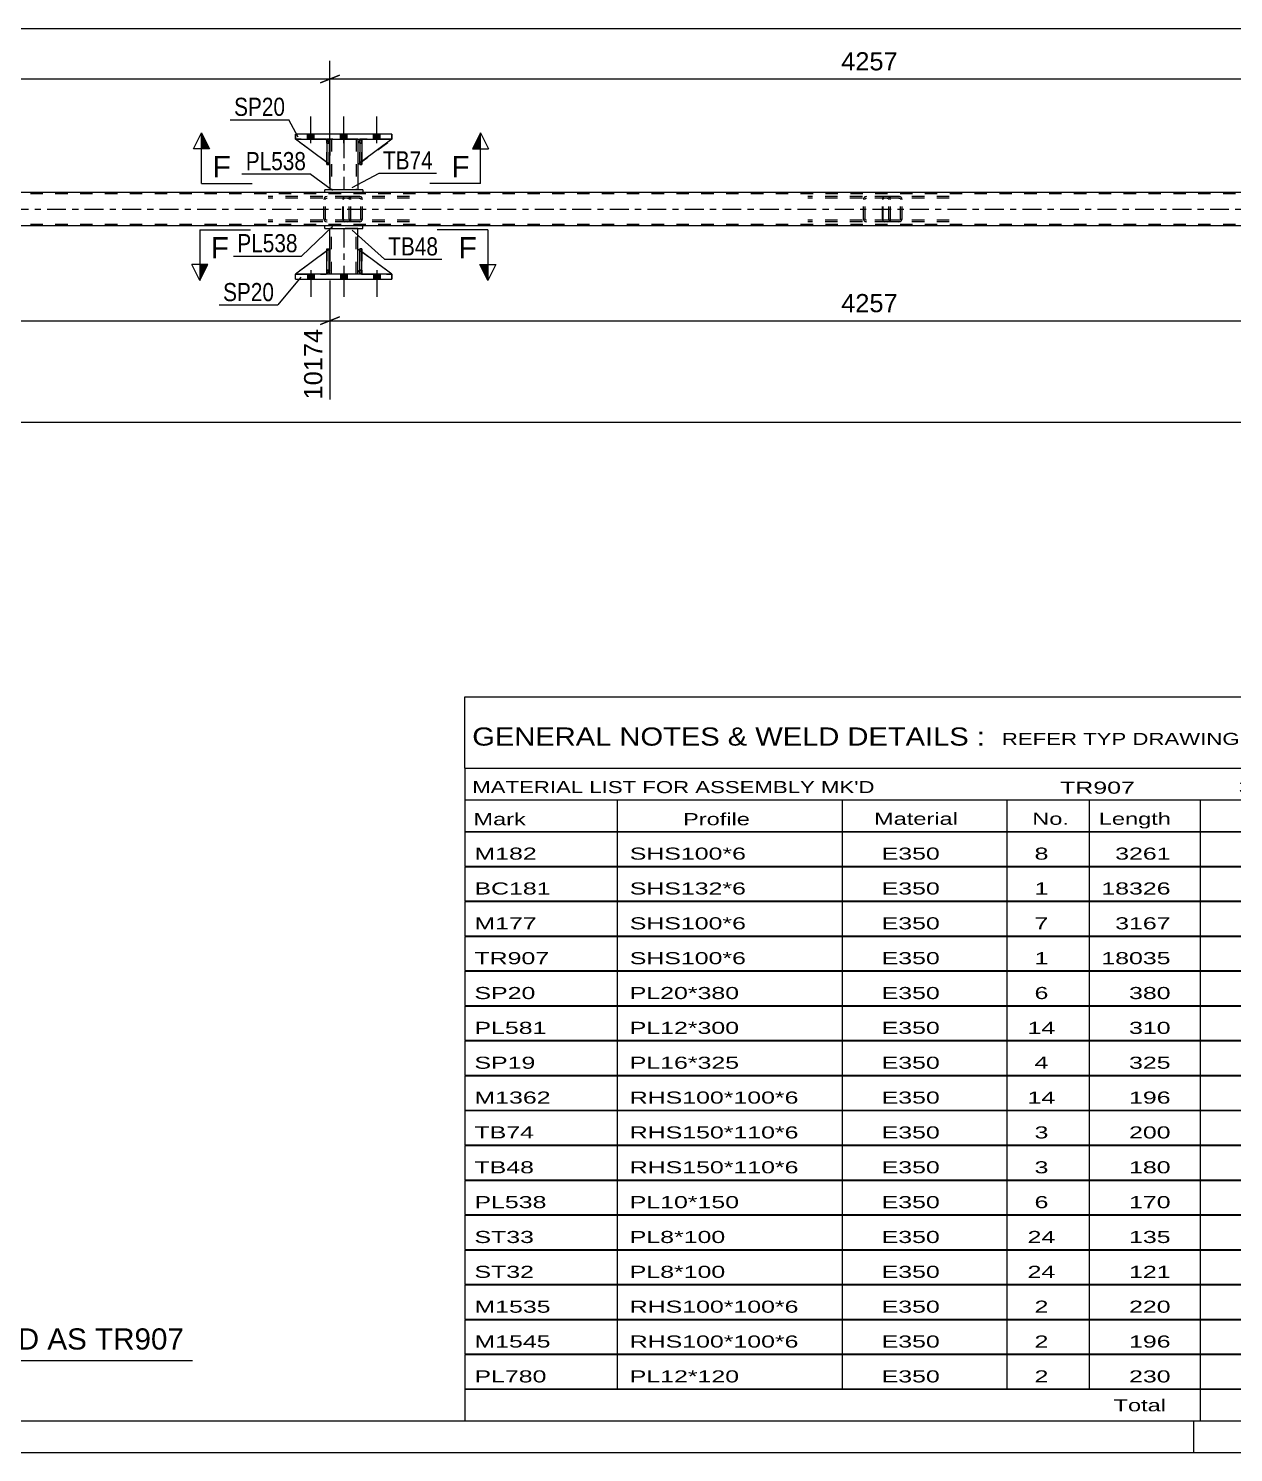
# Model space of a CAD drawing. Header units: millimetres. Extents: x 0 to 3371, y 0 to 1899.
# Drawn here: x 447.1 to 637.3, y 0 to 224.7 of the extents above; entities that cross this region are included whole.
import ezdxf

# ---------------------------------------------------------------- set-up
doc = ezdxf.new("R2010")
doc.units = ezdxf.units.MM
doc.linetypes.add('DXK_LINE_DOT2', pattern=[3.9198, 1.9599, -1.9599])
doc.linetypes.add('DXK_LINE_DOT3', pattern=[5.9187, 2.979, -0.9799, 0.9799, -0.9799])
doc.styles.add('Arial', font='ARIAL.TTF', dxfattribs={"height": 0.2})
doc.styles.add('Arial Narrow', font='ARIALN.TTF', dxfattribs={"height": 0.2})

# ---------------------------------------------------------------- blocks, each defined once
blk = doc.blocks.new('Unknown-203723636-1133')
at = {"color": 5, "linetype": 'Continuous'}
for p, q in [((5, 5), (836, 5)), ((631, 0), (631, 5)), ((0, 0), (841, 0))]:
    blk.add_line(p, q, dxfattribs=at)
blk = doc.blocks.new('Part-203723636-7064 - 6934')
at = {"color": 2, "linetype": 'Continuous'}
for p, q in [((499.88, 193.57), (493.88, 193.57)), ((493.88, 193.17), (493.88, 193.57)), ((499.88, 193.17), (499.88, 193.57)), ((493.88, 193.17), (499.88, 193.17))]:
    blk.add_line(p, q, dxfattribs=at)
blk = doc.blocks.new('Part-203723636-7017 - 6934')
at = {"color": 7, "linetype": 'DXK_LINE_DOT2'}
for p, q in [((494.23, 206.66), (494.23, 207.26)), ((494.23, 207.26), (494.23, 207.26)), ((494.23, 207.26), (494.23, 203.26)), ((494.23, 207.26), (494.55, 207.26)), ((494.55, 207.26), (494.55, 206.66)), ((494.55, 203.26), (494.55, 207.26)), ((494.23, 203.26), (494.23, 206.66)), ((494.23, 206.66), (494.55, 206.66)), ((494.55, 206.66), (494.55, 203.26)), ((494.23, 203.26), (494.55, 203.26))]:
    blk.add_line(p, q, dxfattribs=at)
blk = doc.blocks.new('Part-203723636-6957 - 6934')
at = {"color": 2, "linetype": 'Continuous'}
for p, q in [((494.68, 189.97), (494.68, 193.17)), ((499.08, 189.97), (499.08, 193.17)), ((494.68, 185.97), (494.68, 186.57)), ((499.08, 185.97), (499.08, 186.57))]:
    blk.add_line(p, q, dxfattribs=at)
at = {"color": 7, "linetype": 'DXK_LINE_DOT2'}
for p, q in [((499.08, 193.17), (494.68, 193.17)), ((494.92, 185.97), (494.92, 193.17)), ((498.84, 185.97), (498.84, 193.17)), ((494.68, 186.57), (494.68, 189.97)), ((499.08, 186.57), (499.08, 189.97)), ((499.08, 185.97), (494.68, 185.97))]:
    blk.add_line(p, q, dxfattribs=at)
at = {"color": 7, "linetype": 'DXK_LINE_DOT3'}
blk.add_line((496.88, 193.17), (496.88, 185.97), dxfattribs=at)
blk = doc.blocks.new('Part-203723636-6958 - 6934')
at = {"color": 2, "linetype": 'Continuous'}
for p, q in [((499.43, 185.97), (499.43, 189.97)), ((499.43, 189.97), (499.75, 189.97)), ((499.75, 185.97), (499.75, 189.97)), ((499.43, 185.97), (499.43, 185.97)), ((499.75, 185.97), (499.43, 185.97))]:
    blk.add_line(p, q, dxfattribs=at)
at = {"color": 7, "linetype": 'DXK_LINE_DOT2'}
for p, q in [((499.43, 189.97), (499.43, 186.57)), ((499.75, 186.57), (499.75, 189.97)), ((499.43, 186.57), (499.43, 185.97)), ((499.43, 186.57), (499.75, 186.57)), ((499.75, 185.97), (499.75, 186.57)), ((499.43, 185.97), (499.43, 185.97)), ((499.43, 185.97), (499.43, 185.97)), ((499.75, 185.97), (499.75, 185.97))]:
    blk.add_line(p, q, dxfattribs=at)
blk = doc.blocks.new('Part-203723636-6959 - 6934')
at = {"color": 2, "linetype": 'Continuous'}
for p, q in [((494.23, 185.97), (494.23, 189.97)), ((494.23, 189.97), (494.55, 189.97)), ((494.55, 185.97), (494.55, 189.97)), ((494.23, 185.97), (494.23, 185.97)), ((494.55, 185.97), (494.23, 185.97))]:
    blk.add_line(p, q, dxfattribs=at)
at = {"color": 7, "linetype": 'DXK_LINE_DOT2'}
for p, q in [((494.23, 189.97), (494.23, 186.57)), ((494.55, 186.57), (494.55, 189.97)), ((494.23, 186.57), (494.23, 185.97)), ((494.23, 186.57), (494.55, 186.57)), ((494.55, 185.97), (494.55, 186.57)), ((494.23, 185.97), (494.23, 185.97)), ((494.23, 185.97), (494.23, 185.97)), ((494.55, 185.97), (494.55, 185.97))]:
    blk.add_line(p, q, dxfattribs=at)
blk = doc.blocks.new('Part-203723636-7095 - 6934')
at = {"color": 7, "linetype": 'DXK_LINE_DOT2'}
for p, q in [((494.68, 203.26), (489.28, 207.26)), ((489.28, 207.26), (494.08, 207.26)), ((494.08, 207.26), (494.68, 206.66)), ((494.68, 206.66), (494.08, 207.26)), ((494.68, 206.66), (494.68, 203.26)), ((494.68, 206.66), (494.68, 206.66)), ((494.68, 206.66), (494.68, 203.26))]:
    blk.add_line(p, q, dxfattribs=at)
blk = doc.blocks.new('Part-203723636-7016 - 6934')
at = {"color": 7, "linetype": 'DXK_LINE_DOT2'}
for p, q in [((499.43, 206.66), (499.43, 207.26)), ((499.43, 207.26), (499.43, 207.26)), ((499.43, 207.26), (499.43, 203.26)), ((499.43, 207.26), (499.75, 207.26)), ((499.75, 207.26), (499.75, 206.66)), ((499.75, 203.26), (499.75, 207.26)), ((499.43, 203.26), (499.43, 206.66)), ((499.43, 206.66), (499.75, 206.66)), ((499.75, 206.66), (499.75, 203.26)), ((499.43, 203.26), (499.75, 203.26))]:
    blk.add_line(p, q, dxfattribs=at)
blk = doc.blocks.new('Part-203723636-7098 - 6934')
at = {"color": 2, "linetype": 'Continuous'}
for p, q in [((494.23, 203.59), (489.28, 207.26)), ((494.23, 207.11), (494.08, 207.26)), ((494.68, 206.66), (494.55, 206.79)), ((494.68, 206.66), (494.68, 206.66)), ((494.68, 203.26), (494.68, 206.66)), ((494.55, 203.36), (494.68, 203.26)), ((494.68, 203.26), (494.68, 203.26))]:
    blk.add_line(p, q, dxfattribs=at)
at = {"color": 7, "linetype": 'DXK_LINE_DOT2'}
for p, q in [((494.08, 207.26), (489.28, 207.26)), ((489.28, 207.26), (489.28, 207.26)), ((494.08, 207.26), (494.68, 206.66)), ((494.55, 206.79), (494.23, 207.11)), ((494.68, 206.66), (494.68, 203.26)), ((494.55, 203.36), (494.23, 203.59))]:
    blk.add_line(p, q, dxfattribs=at)
blk = doc.blocks.new('Part-203723636-7225 - 6934')
at = {"color": 2, "linetype": 'Continuous'}
for p, q in [((499.88, 199.26), (493.88, 199.26)), ((493.88, 198.86), (493.88, 199.26)), ((499.88, 198.86), (493.88, 198.86)), ((499.88, 199.26), (499.88, 198.86))]:
    blk.add_line(p, q, dxfattribs=at)
blk = doc.blocks.new('Bolt-203723636-7177 - 6934')
at = {"linetype": 'Continuous'}
for points in [[(491.16, 185.17), (492.2, 185.17), (492.2, 185.97), (491.16, 185.97)], [(491.16, 185.17), (492.2, 185.17), (492.2, 185.97), (491.16, 185.97)], [(491.16, 185.17), (492.2, 185.17), (492.2, 185.97), (491.16, 185.97)], [(496.36, 185.17), (497.4, 185.17), (497.4, 185.97), (496.36, 185.97)], [(496.36, 185.17), (497.4, 185.17), (497.4, 185.97), (496.36, 185.97)], [(501.56, 185.17), (502.6, 185.17), (502.6, 185.97), (501.56, 185.97)], [(501.56, 185.17), (502.6, 185.17), (502.6, 185.97), (501.56, 185.97)], [(501.56, 185.17), (502.6, 185.17), (502.6, 185.97), (501.56, 185.97)]]:
    blk.add_hatch(color=1, dxfattribs=at).paths.add_polyline_path(points)
at = {"color": 1, "linetype": 'Continuous'}
for p, q in [((491.68, 186.57), (491.68, 182.37)), ((491.68, 186.57), (491.68, 182.37)), ((491.68, 186.57), (491.68, 182.37)), ((496.88, 186.57), (496.88, 182.37)), ((496.88, 186.57), (496.88, 182.37)), ((502.08, 186.57), (502.08, 182.37)), ((502.08, 186.57), (502.08, 182.37)), ((502.08, 186.57), (502.08, 182.37)), ((491.16, 185.97), (491.16, 185.17)), ((491.16, 185.97), (491.16, 185.17)), ((491.16, 185.97), (491.16, 185.17)), ((492.2, 185.97), (492.2, 185.17)), ((492.2, 185.97), (492.2, 185.17)), ((492.2, 185.97), (492.2, 185.17)), ((496.36, 185.97), (496.36, 185.17)), ((496.36, 185.97), (496.36, 185.17)), ((497.4, 185.97), (497.4, 185.17)), ((497.4, 185.97), (497.4, 185.17)), ((501.56, 185.97), (501.56, 185.17)), ((501.56, 185.97), (501.56, 185.17)), ((501.56, 185.97), (501.56, 185.17)), ((502.6, 185.97), (502.6, 185.17)), ((502.6, 185.97), (502.6, 185.17)), ((502.6, 185.97), (502.6, 185.17))]:
    blk.add_line(p, q, dxfattribs=at)
blk = doc.blocks.new('Part-203723636-7069 - 6934')
at = {"color": 2, "linetype": 'Continuous'}
for p, q in [((494.68, 207.26), (494.68, 206.66)), ((499.08, 207.26), (499.08, 206.66)), ((494.68, 203.26), (494.68, 199.26)), ((499.08, 203.26), (499.08, 199.26))]:
    blk.add_line(p, q, dxfattribs=at)
at = {"color": 7, "linetype": 'DXK_LINE_DOT2'}
for p, q in [((499.08, 207.26), (494.68, 207.26)), ((494.92, 207.26), (494.92, 199.26)), ((498.84, 207.26), (498.84, 199.26)), ((494.68, 206.66), (494.68, 203.26)), ((499.08, 206.66), (499.08, 203.26)), ((499.08, 199.26), (494.68, 199.26))]:
    blk.add_line(p, q, dxfattribs=at)
at = {"color": 7, "linetype": 'DXK_LINE_DOT3'}
blk.add_line((496.88, 207.26), (496.88, 199.26), dxfattribs=at)
blk = doc.blocks.new('Part-203723636-7091 - 6934')
at = {"color": 7, "linetype": 'DXK_LINE_DOT2'}
for p, q in [((499.75, 189.97), (499.43, 189.97)), ((499.43, 186.57), (499.43, 189.97)), ((499.43, 189.97), (499.43, 185.97)), ((499.75, 189.97), (499.75, 186.57)), ((499.75, 185.97), (499.75, 189.97)), ((499.75, 186.57), (499.43, 186.57)), ((499.43, 185.97), (499.43, 186.57)), ((499.75, 186.57), (499.75, 185.97)), ((499.75, 185.97), (499.43, 185.97)), ((499.75, 185.97), (499.75, 185.97))]:
    blk.add_line(p, q, dxfattribs=at)
blk = doc.blocks.new('Part-203723636-7092 - 6934')
at = {"color": 7, "linetype": 'DXK_LINE_DOT2'}
for p, q in [((494.23, 189.97), (494.55, 189.97)), ((494.23, 186.57), (494.23, 189.97)), ((494.23, 189.97), (494.23, 185.97)), ((494.55, 189.97), (494.55, 186.57)), ((494.55, 185.97), (494.55, 189.88)), ((494.55, 186.57), (494.23, 186.57)), ((494.23, 185.97), (494.23, 186.57)), ((494.55, 186.57), (494.55, 185.97)), ((494.55, 185.97), (494.23, 185.97)), ((494.55, 185.97), (494.55, 185.97))]:
    blk.add_line(p, q, dxfattribs=at)
blk = doc.blocks.new('Part-203723636-7101 - 6934')
at = {"color": 7, "linetype": 'DXK_LINE_DOT2'}
for p, q in [((499.68, 207.26), (499.08, 206.66)), ((499.08, 203.26), (504.48, 207.26)), ((504.48, 207.26), (499.68, 207.26)), ((499.08, 206.66), (499.08, 203.26))]:
    blk.add_line(p, q, dxfattribs=at)
blk = doc.blocks.new('Part-203723636-7104 - 6934')
at = {"color": 2, "linetype": 'Continuous'}
for p, q in [((499.43, 207.02), (499.08, 206.66)), ((504.48, 207.26), (499.75, 203.76)), ((499.08, 206.66), (499.08, 203.26)), ((499.08, 203.26), (499.43, 203.53))]:
    blk.add_line(p, q, dxfattribs=at)
at = {"color": 7, "linetype": 'DXK_LINE_DOT2'}
for p, q in [((499.68, 207.26), (499.43, 207.02)), ((504.48, 207.26), (499.68, 207.26)), ((504.48, 207.26), (504.48, 207.26)), ((504.48, 207.26), (504.48, 207.26)), ((499.75, 203.76), (499.43, 203.53))]:
    blk.add_line(p, q, dxfattribs=at)
blk = doc.blocks.new('Part-203723636-7107 - 6934')
at = {"color": 7, "linetype": 'DXK_LINE_DOT2'}
for p, q in [((494.68, 189.97), (489.28, 185.97)), ((494.68, 186.57), (494.68, 189.97)), ((494.68, 189.97), (494.68, 186.57)), ((494.08, 185.97), (494.68, 186.57)), ((494.68, 186.57), (494.08, 185.97)), ((494.68, 186.57), (494.68, 186.57)), ((489.28, 185.97), (494.08, 185.97))]:
    blk.add_line(p, q, dxfattribs=at)
blk = doc.blocks.new('Part-203723636-7110 - 6934')
at = {"color": 2, "linetype": 'Continuous'}
for p, q in [((494.23, 189.64), (489.28, 185.97)), ((494.68, 189.97), (494.55, 189.88)), ((494.68, 186.57), (494.68, 189.97)), ((494.68, 186.57), (494.55, 186.45)), ((494.68, 186.57), (494.68, 186.57)), ((494.23, 186.13), (494.08, 185.97))]:
    blk.add_line(p, q, dxfattribs=at)
at = {"color": 7, "linetype": 'DXK_LINE_DOT2'}
for p, q in [((494.55, 189.88), (494.23, 189.64)), ((494.68, 186.57), (494.68, 189.97)), ((494.68, 186.57), (494.08, 185.97)), ((489.28, 185.97), (489.28, 185.97)), ((489.28, 185.97), (494.08, 185.97)), ((494.55, 186.45), (494.23, 186.13))]:
    blk.add_line(p, q, dxfattribs=at)
blk = doc.blocks.new('Part-203723636-7113 - 6934')
at = {"color": 7, "linetype": 'DXK_LINE_DOT2'}
for p, q in [((499.08, 186.57), (499.08, 189.97)), ((499.08, 189.97), (504.48, 185.97)), ((499.68, 185.97), (499.08, 186.57)), ((504.48, 185.97), (499.68, 185.97))]:
    blk.add_line(p, q, dxfattribs=at)
blk = doc.blocks.new('Part-203723636-7116 - 6934')
at = {"color": 2, "linetype": 'Continuous'}
for p, q in [((499.08, 186.57), (499.08, 189.97)), ((499.08, 189.97), (499.43, 189.71)), ((504.48, 185.97), (499.75, 189.48)), ((499.43, 186.22), (499.08, 186.57))]:
    blk.add_line(p, q, dxfattribs=at)
at = {"color": 7, "linetype": 'DXK_LINE_DOT2'}
for p, q in [((499.75, 189.48), (499.43, 189.71)), ((499.43, 186.22), (499.68, 185.97)), ((499.68, 185.97), (504.48, 185.97))]:
    blk.add_line(p, q, dxfattribs=at)
blk = doc.blocks.new('Part-203723636-7121 - 6934')
at = {"color": 2, "linetype": 'Continuous'}
for p, q in [((504.48, 185.97), (489.28, 185.97)), ((489.28, 185.17), (489.28, 185.97)), ((489.28, 185.17), (504.48, 185.17)), ((504.48, 185.97), (504.48, 185.97)), ((504.48, 185.17), (504.48, 185.97)), ((504.48, 185.17), (504.48, 185.17))]:
    blk.add_line(p, q, dxfattribs=at)
at = {"color": 7, "linetype": 'DXK_LINE_DOT2'}
for p, q in [((489.28, 185.17), (489.28, 185.97)), ((504.48, 185.97), (504.48, 185.17)), ((504.48, 185.17), (504.48, 185.17))]:
    blk.add_line(p, q, dxfattribs=at)
blk = doc.blocks.new('Part-203723636-7126 - 6934')
at = {"color": 2, "linetype": 'Continuous'}
for p, q in [((489.28, 208.06), (489.28, 208.06)), ((489.28, 208.06), (489.28, 207.26)), ((504.48, 208.06), (489.28, 208.06)), ((489.28, 207.26), (489.28, 207.26)), ((489.28, 207.26), (504.48, 207.26)), ((504.48, 208.06), (504.48, 208.06)), ((504.48, 207.26), (504.48, 208.06)), ((504.48, 207.26), (504.48, 207.26))]:
    blk.add_line(p, q, dxfattribs=at)
at = {"color": 7, "linetype": 'DXK_LINE_DOT2'}
for p, q in [((489.28, 207.26), (489.28, 208.06)), ((504.48, 208.06), (504.48, 207.26))]:
    blk.add_line(p, q, dxfattribs=at)
blk = doc.blocks.new('Part-203723636-7135 - 6934')
at = {"color": 2, "linetype": 'Continuous'}
for p, q in [((499.75, 207.26), (499.43, 207.26)), ((499.43, 207.26), (499.43, 203.26)), ((499.75, 207.26), (499.75, 207.26)), ((499.75, 207.26), (499.75, 203.26)), ((499.75, 203.26), (499.43, 203.26))]:
    blk.add_line(p, q, dxfattribs=at)
at = {"color": 7, "linetype": 'DXK_LINE_DOT2'}
for p, q in [((499.43, 207.26), (499.43, 206.66)), ((499.43, 207.26), (499.43, 207.26)), ((499.75, 206.66), (499.75, 207.26)), ((499.75, 207.26), (499.75, 207.26)), ((499.75, 206.66), (499.43, 206.66)), ((499.43, 206.66), (499.43, 203.26)), ((499.75, 203.26), (499.75, 206.66))]:
    blk.add_line(p, q, dxfattribs=at)
blk = doc.blocks.new('Part-203723636-7136 - 6934')
at = {"color": 2, "linetype": 'Continuous'}
for p, q in [((494.55, 207.26), (494.23, 207.26)), ((494.23, 207.26), (494.23, 203.26)), ((494.55, 207.26), (494.55, 207.26)), ((494.55, 207.26), (494.55, 203.26)), ((494.55, 203.26), (494.23, 203.26))]:
    blk.add_line(p, q, dxfattribs=at)
at = {"color": 7, "linetype": 'DXK_LINE_DOT2'}
for p, q in [((494.23, 207.26), (494.23, 206.66)), ((494.23, 207.26), (494.23, 207.26)), ((494.55, 206.66), (494.55, 207.26)), ((494.55, 207.26), (494.55, 207.26)), ((494.55, 206.66), (494.23, 206.66)), ((494.23, 206.66), (494.23, 203.26)), ((494.55, 203.26), (494.55, 206.66))]:
    blk.add_line(p, q, dxfattribs=at)
blk = doc.blocks.new('Part-203723636-7191 - 6934')
at = {"color": 7, "linetype": 'DXK_LINE_DOT2'}
for p, q in [((496.74, 197.93), (496.72, 197.74)), ((496.8, 198.08), (496.74, 197.93)), ((496.89, 198.19), (496.8, 198.08)), ((496.86, 197.74), (496.87, 197.84)), ((496.87, 197.84), (496.89, 197.91)), ((496.99, 198.22), (496.89, 198.19)), ((496.89, 197.91), (496.94, 197.97)), ((496.94, 197.97), (496.99, 197.98)), ((507.26, 198.22), (496.99, 198.22)), ((507.26, 197.98), (496.99, 197.98)), ((497.98, 197.98), (497.98, 198.22)), ((499.52, 198.19), (499.33, 198.22)), ((499.33, 197.98), (499.42, 197.97)), ((499.42, 197.97), (499.5, 197.91)), ((499.5, 197.91), (499.56, 197.84)), ((499.56, 197.84), (499.58, 197.74)), ((499.83, 197.74), (499.79, 197.93)), ((496.72, 194.7), (496.72, 197.74)), ((496.86, 194.7), (496.86, 197.74)), ((499.58, 194.7), (499.58, 197.74)), ((499.83, 194.7), (499.83, 197.74)), ((496.72, 194.7), (496.74, 194.52)), ((496.74, 194.52), (496.8, 194.36)), ((496.8, 194.36), (496.89, 194.26)), ((496.87, 194.61), (496.86, 194.7)), ((496.89, 194.53), (496.87, 194.61)), ((496.94, 194.48), (496.89, 194.53)), ((496.89, 194.26), (496.99, 194.22)), ((496.99, 194.46), (496.94, 194.48)), ((507.26, 194.46), (496.99, 194.46)), ((507.26, 194.22), (496.99, 194.22)), ((497.98, 194.22), (497.98, 194.46)), ((499.42, 194.48), (499.33, 194.46)), ((499.33, 194.22), (499.52, 194.26)), ((499.5, 194.53), (499.42, 194.48)), ((499.56, 194.61), (499.5, 194.53)), ((499.58, 194.7), (499.56, 194.61)), ((499.79, 194.52), (499.83, 194.7))]:
    blk.add_line(p, q, dxfattribs=at)
for centre, start, end in [((499.34, 197.73), 23.8494, 68.8059), ((499.34, 194.72), 291.1941, 336.1506)]:
    blk.add_arc(centre, 0.492, start, end, dxfattribs=at)
blk = doc.blocks.new('Part-203723636-7150 - 6934')
at = {"color": 7, "linetype": 'DXK_LINE_DOT2'}
for p, q in [((582.61, 198.22), (570.1, 198.22)), ((582.61, 197.98), (570.1, 197.98)), ((578.9, 197.93), (578.86, 197.74)), ((579.12, 197.74), (579.14, 197.84)), ((579.14, 197.84), (579.19, 197.91)), ((579.37, 198.22), (579.18, 198.19)), ((579.19, 197.91), (579.27, 197.97)), ((579.27, 197.97), (579.37, 197.98)), ((582.8, 198.19), (582.61, 198.22)), ((582.61, 197.98), (582.7, 197.97)), ((582.7, 197.97), (582.79, 197.91)), ((582.79, 197.91), (582.84, 197.84)), ((582.84, 197.84), (582.86, 197.74)), ((583.12, 197.74), (583.08, 197.93)), ((578.86, 194.7), (578.86, 197.74)), ((579.12, 194.7), (579.12, 197.74)), ((582.86, 194.7), (582.86, 197.74)), ((583.12, 194.7), (583.12, 197.74)), ((582.61, 194.46), (570.1, 194.46)), ((582.61, 194.22), (570.1, 194.22)), ((578.86, 194.7), (578.9, 194.52)), ((579.14, 194.61), (579.12, 194.7)), ((579.19, 194.53), (579.14, 194.61)), ((579.18, 194.26), (579.37, 194.22)), ((579.27, 194.48), (579.19, 194.53)), ((579.37, 194.46), (579.27, 194.48)), ((582.7, 194.48), (582.61, 194.46)), ((582.61, 194.22), (582.8, 194.26)), ((582.79, 194.53), (582.7, 194.48)), ((582.84, 194.61), (582.79, 194.53)), ((582.86, 194.7), (582.84, 194.61)), ((583.08, 194.52), (583.12, 194.7))]:
    blk.add_line(p, q, dxfattribs=at)
for centre, start, end in [((579.35, 197.72), 110.7583, 155.68), ((582.63, 197.72), 24.32, 69.2417), ((579.35, 194.72), 204.32, 249.2417), ((582.63, 194.72), 290.7583, 335.68)]:
    blk.add_arc(centre, 0.496, start, end, dxfattribs=at)
blk = doc.blocks.new('Part-203723636-7151 - 6934')
at = {"color": 7, "linetype": 'DXK_LINE_DOT2'}
for p, q in [((497.47, 198.22), (484.97, 198.22)), ((497.47, 197.98), (484.97, 197.98)), ((493.77, 197.93), (493.73, 197.74)), ((493.98, 197.74), (494, 197.84)), ((494, 197.84), (494.06, 197.91)), ((494.24, 198.22), (494.04, 198.19)), ((494.06, 197.91), (494.14, 197.97)), ((494.14, 197.97), (494.24, 197.98)), ((497.67, 198.19), (497.47, 198.22)), ((497.47, 197.98), (497.57, 197.97)), ((497.57, 197.97), (497.65, 197.91)), ((497.65, 197.91), (497.71, 197.84)), ((497.71, 197.84), (497.73, 197.74)), ((497.98, 197.74), (497.94, 197.93)), ((493.73, 194.7), (493.73, 197.74)), ((493.98, 194.7), (493.98, 197.74)), ((497.73, 194.7), (497.73, 197.74)), ((497.98, 194.7), (497.98, 197.74)), ((497.47, 194.46), (484.97, 194.46)), ((497.47, 194.22), (484.97, 194.22)), ((493.73, 194.7), (493.77, 194.52)), ((494, 194.61), (493.98, 194.7)), ((494.06, 194.53), (494, 194.61)), ((494.04, 194.26), (494.24, 194.22)), ((494.14, 194.48), (494.06, 194.53)), ((494.24, 194.46), (494.14, 194.48)), ((497.57, 194.48), (497.47, 194.46)), ((497.47, 194.22), (497.67, 194.26)), ((497.65, 194.53), (497.57, 194.48)), ((497.71, 194.61), (497.65, 194.53)), ((497.73, 194.7), (497.71, 194.61)), ((497.94, 194.52), (497.98, 194.7))]:
    blk.add_line(p, q, dxfattribs=at)
for centre, start, end in [((494.22, 197.72), 110.7583, 155.68), ((497.49, 197.72), 24.32, 69.2417), ((494.22, 194.72), 204.32, 249.2417), ((497.49, 194.72), 290.7583, 335.68)]:
    blk.add_arc(centre, 0.496, start, end, dxfattribs=at)
blk = doc.blocks.new('Part-203723636-7183 - 6934')
at = {"color": 7, "linetype": 'DXK_LINE_DOT2'}
for p, q in [((762.99, 198.62), (100.87, 198.62)), ((499.88, 198.86), (493.88, 198.86)), ((762.99, 193.82), (100.87, 193.82))]:
    blk.add_line(p, q, dxfattribs=at)
at = {"color": 2, "linetype": 'Continuous'}
for p, q in [((493.88, 198.86), (244.46, 198.86)), ((664.15, 198.86), (499.88, 198.86)), ((762.99, 193.58), (100.87, 193.58))]:
    blk.add_line(p, q, dxfattribs=at)
at = {"color": 7, "linetype": 'DXK_LINE_DOT3'}
blk.add_line((100.87, 196.22), (762.99, 196.22), dxfattribs=at)
blk = doc.blocks.new('Part-203723636-7192 - 6934')
at = {"color": 7, "linetype": 'DXK_LINE_DOT2'}
for p, q in [((581.87, 197.93), (581.85, 197.74)), ((581.93, 198.08), (581.87, 197.93)), ((582.02, 198.19), (581.93, 198.08)), ((581.99, 197.74), (582, 197.84)), ((582, 197.84), (582.03, 197.91)), ((582.12, 198.22), (582.02, 198.19)), ((582.03, 197.91), (582.07, 197.97)), ((582.07, 197.97), (582.12, 197.98)), ((592.4, 198.22), (582.12, 198.22)), ((592.4, 197.98), (582.12, 197.98)), ((583.12, 197.98), (583.12, 198.22)), ((584.65, 198.19), (584.46, 198.22)), ((584.46, 197.98), (584.56, 197.97)), ((584.56, 197.97), (584.64, 197.91)), ((584.64, 197.91), (584.69, 197.84)), ((584.69, 197.84), (584.71, 197.74)), ((584.96, 197.74), (584.92, 197.93)), ((581.85, 194.7), (581.85, 197.74)), ((581.99, 194.7), (581.99, 197.74)), ((584.71, 194.7), (584.71, 197.74)), ((584.96, 194.7), (584.96, 197.74)), ((581.85, 194.7), (581.87, 194.52)), ((581.87, 194.52), (581.93, 194.36)), ((581.93, 194.36), (582.02, 194.26)), ((582, 194.61), (581.99, 194.7)), ((582.03, 194.53), (582, 194.61)), ((582.02, 194.26), (582.12, 194.22)), ((582.07, 194.48), (582.03, 194.53)), ((582.12, 194.46), (582.07, 194.48)), ((592.4, 194.46), (582.12, 194.46)), ((592.4, 194.22), (582.12, 194.22)), ((583.12, 194.22), (583.12, 194.46)), ((584.56, 194.48), (584.46, 194.46)), ((584.46, 194.22), (584.65, 194.26)), ((584.64, 194.53), (584.56, 194.48)), ((584.69, 194.61), (584.64, 194.53)), ((584.71, 194.7), (584.69, 194.61)), ((584.92, 194.52), (584.96, 194.7))]:
    blk.add_line(p, q, dxfattribs=at)
for centre, start, end in [((584.47, 197.73), 23.8494, 68.8059), ((584.47, 194.72), 291.1941, 336.1506)]:
    blk.add_arc(centre, 0.492, start, end, dxfattribs=at)
blk = doc.blocks.new('Bolt-203723636-7226 - 6934')
at = {"linetype": 'Continuous'}
for points in [[(492.2, 208.06), (491.16, 208.06), (491.16, 207.26), (492.2, 207.26)], [(492.2, 208.06), (491.16, 208.06), (491.16, 207.26), (492.2, 207.26)], [(492.2, 208.06), (491.16, 208.06), (491.16, 207.26), (492.2, 207.26)], [(497.4, 208.06), (496.36, 208.06), (496.36, 207.26), (497.4, 207.26)], [(497.4, 208.06), (496.36, 208.06), (496.36, 207.26), (497.4, 207.26)], [(502.6, 208.06), (501.56, 208.06), (501.56, 207.26), (502.6, 207.26)], [(502.6, 208.06), (501.56, 208.06), (501.56, 207.26), (502.6, 207.26)], [(502.6, 208.06), (501.56, 208.06), (501.56, 207.26), (502.6, 207.26)]]:
    blk.add_hatch(color=1, dxfattribs=at).paths.add_polyline_path(points)
at = {"color": 1, "linetype": 'Continuous'}
for p, q in [((491.68, 206.66), (491.68, 210.86)), ((491.68, 206.66), (491.68, 210.86)), ((491.68, 206.66), (491.68, 210.86)), ((496.88, 206.66), (496.88, 210.86)), ((496.88, 206.66), (496.88, 210.86)), ((502.08, 206.66), (502.08, 210.86)), ((502.08, 206.66), (502.08, 210.86)), ((502.08, 206.66), (502.08, 210.86)), ((491.16, 207.26), (491.16, 208.06)), ((491.16, 207.26), (491.16, 208.06)), ((491.16, 207.26), (491.16, 208.06)), ((492.2, 207.26), (492.2, 208.06)), ((492.2, 207.26), (492.2, 208.06)), ((492.2, 207.26), (492.2, 208.06)), ((496.36, 207.26), (496.36, 208.06)), ((496.36, 207.26), (496.36, 208.06)), ((497.4, 207.26), (497.4, 208.06)), ((497.4, 207.26), (497.4, 208.06)), ((501.56, 207.26), (501.56, 208.06)), ((501.56, 207.26), (501.56, 208.06)), ((501.56, 207.26), (501.56, 208.06)), ((502.6, 207.26), (502.6, 208.06)), ((502.6, 207.26), (502.6, 208.06)), ((502.6, 207.26), (502.6, 208.06))]:
    blk.add_line(p, q, dxfattribs=at)
blk = doc.blocks.new('StraightDimension-203723636-7272 - 6934')
at = {"color": 7, "linetype": 'Continuous'}
blk.add_line((90.01, 162.58), (773.85, 162.58), dxfattribs=at)
blk = doc.blocks.new('StraightDimension-203723636-7283 - 6934')
at = {"color": 7, "linetype": 'Continuous'}
for p, q in [((239.26, 184.97), (239.26, 168.42)), ((494.68, 184.97), (494.68, 166.19)), ((240.76, 179.21), (237.76, 178.01)), ((239.26, 178.61), (494.68, 178.61)), ((493.18, 178.01), (496.18, 179.21))]:
    blk.add_line(p, q, dxfattribs=at)
at = {"color": 0}
blk.add_wipeout([(372.02, 179.36), (372.02, 183.56), (361.92, 183.56), (361.92, 179.36)], dxfattribs=at)
at = {"color": 0, "linetype": 'Continuous'}
blk.add_wipeout([(494.08, 177.91), (489.88, 177.91), (489.88, 165.59), (494.08, 165.59)], dxfattribs=at)
at = {"color": 3, "style": 'Arial'}
blk.add_text('6385', height=2.865, dxfattribs=at).set_placement((362.52, 179.96))
at = {"color": 3, "linetype": 'Continuous', "style": 'Arial'}
blk.add_text('10174', height=2.865, rotation=90.0002, dxfattribs=at).set_placement((493.48, 166.19))
blk = doc.blocks.new('StraightDimension-203723636-7289 - 6934')
at = {"color": 7, "linetype": 'Continuous'}
for p, q in [((494.68, 184.97), (494.68, 166.19)), ((664.95, 184.97), (664.95, 166.19)), ((496.18, 179.21), (493.18, 178.01)), ((494.68, 178.61), (664.95, 178.61)), ((663.45, 178.01), (666.45, 179.21))]:
    blk.add_line(p, q, dxfattribs=at)
at = {"color": 0}
blk.add_wipeout([(584.86, 179.36), (584.86, 183.56), (574.76, 183.56), (574.76, 179.36)], dxfattribs=at)
at = {"color": 0, "linetype": 'Continuous'}
blk.add_wipeout([(664.35, 177.91), (660.15, 177.91), (660.15, 165.59), (664.35, 165.59)], dxfattribs=at)
at = {"color": 3, "style": 'Arial'}
blk.add_text('4257', height=2.865, dxfattribs=at).set_placement((575.36, 179.96))
at = {"color": 3, "linetype": 'Continuous', "style": 'Arial'}
blk.add_text('14431', height=2.865, rotation=90.0002, dxfattribs=at).set_placement((663.75, 166.19))
blk = doc.blocks.new('StraightDimension-203723636-7316 - 6934')
at = {"color": 7, "linetype": 'Continuous'}
blk.add_line((90.65, 224.73), (773.21, 224.73), dxfattribs=at)
blk = doc.blocks.new('StraightDimension-203723636-7349 - 6934')
at = {"color": 7, "linetype": 'Continuous'}
for p, q in [((494.68, 200.26), (494.68, 219.62)), ((664.95, 200.26), (664.95, 219.62)), ((496.18, 217.37), (493.18, 216.17)), ((494.68, 216.77), (664.95, 216.77)), ((663.45, 216.17), (666.45, 217.37))]:
    blk.add_line(p, q, dxfattribs=at)
at = {"color": 0}
blk.add_wipeout([(584.86, 217.52), (584.86, 221.72), (574.76, 221.72), (574.76, 217.52)], dxfattribs=at)
at = {"color": 3, "style": 'Arial'}
blk.add_text('4257', height=2.865, dxfattribs=at).set_placement((575.36, 218.12))
blk = doc.blocks.new('StraightDimension-203723636-7357 - 6934')
at = {"color": 7, "linetype": 'Continuous'}
for p, q in [((239.26, 200.26), (239.26, 219.62)), ((494.68, 200.26), (494.68, 219.62)), ((240.76, 217.37), (237.76, 216.17)), ((239.26, 216.77), (494.68, 216.77)), ((493.18, 216.17), (496.18, 217.37))]:
    blk.add_line(p, q, dxfattribs=at)
at = {"color": 0}
blk.add_wipeout([(372.02, 217.52), (372.02, 221.72), (361.92, 221.72), (361.92, 217.52)], dxfattribs=at)
at = {"color": 3, "style": 'Arial'}
blk.add_text('6385', height=2.865, dxfattribs=at).set_placement((362.52, 218.12))
blk = doc.blocks.new('Unknown-203723636-17450')
at = {"color": 7, "linetype": 'Continuous'}
for p, q in [((516, 119.25), (676, 119.25)), ((516, 108), (516, 119.25)), ((676, 119.25), (676, 108)), ((516, 108), (676, 108)), ((516, 108), (516, 103)), ((676, 108), (676, 103)), ((516, 103), (676, 103)), ((516, 103), (516, 98)), ((540, 103), (540, 98)), ((575.5, 103), (575.5, 98)), ((601.5, 103), (601.5, 98)), ((614.5, 103), (614.5, 98)), ((632, 103), (632, 98)), ((654, 103), (654, 98)), ((676, 103), (676, 98)), ((516, 98), (676, 98)), ((516, 97.95), (516, 92.55)), ((516, 97.95), (676, 97.95)), ((540, 98), (540, 92.5)), ((575.5, 98), (575.5, 92.5)), ((601.5, 98), (601.5, 92.5)), ((614.5, 98), (614.5, 92.5)), ((632, 98), (632, 92.5)), ((654, 98), (654, 92.5)), ((676, 97.95), (676, 92.55)), ((516, 92.55), (676, 92.55)), ((516, 92.45), (516, 87.05)), ((516, 92.45), (676, 92.45)), ((540, 92.5), (540, 87)), ((575.5, 92.5), (575.5, 87)), ((601.5, 92.5), (601.5, 87)), ((614.5, 92.5), (614.5, 87)), ((632, 92.5), (632, 87)), ((654, 92.5), (654, 87)), ((676, 92.45), (676, 87.05)), ((516, 87.05), (676, 87.05)), ((516, 86.95), (516, 81.55)), ((516, 86.95), (676, 86.95)), ((540, 87), (540, 81.5)), ((575.5, 87), (575.5, 81.5)), ((601.5, 87), (601.5, 81.5)), ((614.5, 87), (614.5, 81.5)), ((632, 87), (632, 81.5)), ((654, 87), (654, 81.5)), ((676, 86.95), (676, 81.55)), ((516, 81.55), (676, 81.55)), ((516, 81.45), (516, 76.05)), ((516, 81.45), (676, 81.45)), ((540, 81.5), (540, 76)), ((575.5, 81.5), (575.5, 76)), ((601.5, 81.5), (601.5, 76)), ((614.5, 81.5), (614.5, 76)), ((632, 81.5), (632, 76)), ((654, 81.5), (654, 76)), ((676, 81.45), (676, 76.05)), ((516, 76.05), (676, 76.05)), ((516, 75.95), (516, 70.55)), ((516, 75.95), (676, 75.95)), ((540, 76), (540, 70.5)), ((575.5, 76), (575.5, 70.5)), ((601.5, 76), (601.5, 70.5)), ((614.5, 76), (614.5, 70.5)), ((632, 76), (632, 70.5)), ((654, 76), (654, 70.5)), ((676, 75.95), (676, 70.55)), ((516, 70.55), (676, 70.55)), ((516, 70.45), (516, 65.05)), ((516, 70.45), (676, 70.45)), ((540, 70.5), (540, 65)), ((575.5, 70.5), (575.5, 65)), ((601.5, 70.5), (601.5, 65)), ((614.5, 70.5), (614.5, 65)), ((632, 70.5), (632, 65)), ((654, 70.5), (654, 65)), ((676, 70.45), (676, 65.05)), ((516, 65.05), (676, 65.05)), ((516, 64.95), (516, 59.55)), ((516, 64.95), (676, 64.95)), ((540, 65), (540, 59.5)), ((575.5, 65), (575.5, 59.5)), ((601.5, 65), (601.5, 59.5)), ((614.5, 65), (614.5, 59.5)), ((632, 65), (632, 59.5)), ((654, 65), (654, 59.5)), ((676, 64.95), (676, 59.55)), ((516, 59.55), (676, 59.55)), ((516, 59.45), (516, 54.05)), ((516, 59.45), (676, 59.45)), ((540, 59.5), (540, 54)), ((575.5, 59.5), (575.5, 54)), ((601.5, 59.5), (601.5, 54)), ((614.5, 59.5), (614.5, 54)), ((632, 59.5), (632, 54)), ((654, 59.5), (654, 54)), ((676, 59.45), (676, 54.05)), ((516, 54.05), (676, 54.05)), ((516, 53.95), (516, 48.55)), ((516, 53.95), (676, 53.95)), ((540, 54), (540, 48.5)), ((575.5, 54), (575.5, 48.5)), ((601.5, 54), (601.5, 48.5)), ((614.5, 54), (614.5, 48.5)), ((632, 54), (632, 48.5)), ((654, 54), (654, 48.5)), ((676, 53.95), (676, 48.55)), ((516, 48.55), (676, 48.55)), ((516, 48.45), (516, 43.05)), ((516, 48.45), (676, 48.45)), ((540, 48.5), (540, 43)), ((575.5, 48.5), (575.5, 43)), ((601.5, 48.5), (601.5, 43)), ((614.5, 48.5), (614.5, 43)), ((632, 48.5), (632, 43)), ((654, 48.5), (654, 43)), ((676, 48.45), (676, 43.05)), ((516, 43.05), (676, 43.05)), ((516, 42.95), (516, 37.55)), ((516, 42.95), (676, 42.95)), ((540, 43), (540, 37.5)), ((575.5, 43), (575.5, 37.5)), ((601.5, 43), (601.5, 37.5)), ((614.5, 43), (614.5, 37.5)), ((632, 43), (632, 37.5)), ((654, 43), (654, 37.5)), ((676, 42.95), (676, 37.55)), ((516, 37.55), (676, 37.55)), ((516, 37.45), (516, 32.05)), ((516, 37.45), (676, 37.45)), ((540, 37.5), (540, 32)), ((575.5, 37.5), (575.5, 32)), ((601.5, 37.5), (601.5, 32)), ((614.5, 37.5), (614.5, 32)), ((632, 37.5), (632, 32)), ((654, 37.5), (654, 32)), ((676, 37.45), (676, 32.05)), ((516, 32.05), (676, 32.05)), ((516, 31.95), (516, 26.55)), ((516, 31.95), (676, 31.95)), ((540, 32), (540, 26.5)), ((575.5, 32), (575.5, 26.5)), ((601.5, 32), (601.5, 26.5)), ((614.5, 32), (614.5, 26.5)), ((632, 32), (632, 26.5)), ((654, 32), (654, 26.5)), ((676, 31.95), (676, 26.55)), ((516, 26.55), (676, 26.55)), ((516, 26.45), (516, 21.05)), ((516, 26.45), (676, 26.45)), ((540, 26.5), (540, 21)), ((575.5, 26.5), (575.5, 21)), ((601.5, 26.5), (601.5, 21)), ((614.5, 26.5), (614.5, 21)), ((632, 26.5), (632, 21)), ((654, 26.5), (654, 21)), ((676, 26.45), (676, 21.05)), ((516, 21.05), (676, 21.05)), ((516, 20.95), (516, 15.55)), ((516, 20.95), (676, 20.95)), ((540, 21), (540, 15.5)), ((575.5, 21), (575.5, 15.5)), ((601.5, 21), (601.5, 15.5)), ((614.5, 21), (614.5, 15.5)), ((632, 21), (632, 15.5)), ((654, 21), (654, 15.5)), ((676, 20.95), (676, 15.55)), ((516, 15.55), (676, 15.55)), ((516, 15.45), (516, 10.05)), ((516, 15.45), (676, 15.45)), ((540, 15.5), (540, 10)), ((575.5, 15.5), (575.5, 10)), ((601.5, 15.5), (601.5, 10)), ((614.5, 15.5), (614.5, 10)), ((632, 15.5), (632, 10)), ((654, 15.5), (654, 10)), ((676, 15.45), (676, 10.05)), ((516, 10.05), (676, 10.05)), ((516, 10), (676, 10)), ((516, 10), (516, 5)), ((632, 10), (632, 5)), ((654, 10), (654, 5)), ((676, 10), (676, 5)), ((516, 5), (676, 5))]:
    blk.add_line(p, q, dxfattribs=at)
at = {"color": 7, "style": 'Arial Narrow'}
for s, height, width, p in [('GENERAL NOTES & WELD DETAILS :', 2.8633, 1.4, (517.15, 111.56)), ('REFER TYP DRAWING TYP-01', 1.9089, 1.6, (600.7, 111.66)), ("MATERIAL LIST FOR ASSEMBLY MK'D", 1.9089, 1.6, (517.15, 104.06)), ('TR907', 1.909, 1.794707, (609.9, 103.97)), ('3', 1.91, 1.794707, (638.08, 104.06)), ('No. Required', 1.9089, 1.6, (647.41, 104.06)), ('Mark', 1.909, 1.7, (517.34, 99)), ('Profile', 1.909, 1.7, (550.41, 99)), ('Material', 1.909, 1.7, (580.54, 99.06)), ('No.', 1.909, 1.7, (605.5, 99.06)), ('Length', 1.909, 1.7, (616, 99.06)), ('Area', 1.909, 1.7, (638.5, 99.06)), ('Weight', 1.909, 1.7, (658, 99.06))]:
    blk.add_text(s, height=height, dxfattribs=dict(at, width=width)).set_placement(p)
at = {"color": 7, "linetype": 'Continuous', "style": 'Arial Narrow'}
for s, height, width, p in [('M182', 1.909, 1.794707, (517.5, 93.56)), ('SHS100*6', 1.909, 1.794707, (542, 93.56)), ('E350', 1.909, 1.794707, (581.74, 93.56)), ('8', 1.91, 1.794707, (605.86, 93.56)), ('3261', 1.909, 1.794707, (618.58, 93.56)), ('1.3', 1.909, 1.794707, (642.32, 93.56)), ('456.9', 1.909, 1.794707, (658.96, 93.56)), ('BC181', 1.909, 1.794707, (517.5, 88.06)), ('SHS132*6', 1.909, 1.794707, (542, 88.06)), ('E350', 1.909, 1.794707, (581.74, 88.06)), ('1', 1.91, 1.794707, (605.86, 88.06)), ('18326', 1.909, 1.794707, (616.4, 88.06)), ('9.7', 1.909, 1.794707, (642.32, 88.06)), ('435.0', 1.909, 1.794707, (658.96, 88.06)), ('M177', 1.909, 1.794707, (517.5, 82.56)), ('SHS100*6', 1.909, 1.794707, (542, 82.56)), ('E350', 1.909, 1.794707, (581.74, 82.56)), ('7', 1.91, 1.794707, (605.86, 82.56)), ('3167', 1.909, 1.794707, (618.58, 82.56)), ('1.2', 1.909, 1.794707, (642.32, 82.56)), ('383.7', 1.909, 1.794707, (658.96, 82.56)), ('TR907', 1.909, 1.794707, (517.5, 77.06)), ('SHS100*6', 1.909, 1.794707, (542, 77.06)), ('E350', 1.909, 1.794707, (581.74, 77.06)), ('1', 1.91, 1.794707, (605.86, 77.06)), ('18035', 1.909, 1.794707, (616.4, 77.06)), ('7.2', 1.909, 1.794707, (642.32, 77.06)), ('319.4', 1.909, 1.794707, (658.96, 77.06)), ('SP20', 1.909, 1.794707, (517.5, 71.56)), ('PL20*380', 1.909, 1.794707, (542, 71.56)), ('E350', 1.909, 1.794707, (581.74, 71.56)), ('6', 1.91, 1.794707, (605.86, 71.56)), ('380', 1.909, 1.794707, (620.77, 71.56)), ('0.3', 1.909, 1.794707, (642.32, 71.56)), ('136.0', 1.909, 1.794707, (658.96, 71.56)), ('PL581', 1.909, 1.794707, (517.5, 66.06)), ('PL12*300', 1.909, 1.794707, (542, 66.06)), ('E350', 1.909, 1.794707, (581.74, 66.06)), ('14', 1.909, 1.794707, (604.76, 66.06)), ('310', 1.909, 1.794707, (620.77, 66.06)), ('0.2', 1.909, 1.794707, (642.32, 66.06)), ('122.6', 1.909, 1.794707, (658.96, 66.06)), ('SP19', 1.909, 1.794707, (517.5, 60.56)), ('PL16*325', 1.909, 1.794707, (542, 60.56)), ('E350', 1.909, 1.794707, (581.74, 60.56)), ('4', 1.91, 1.794707, (605.86, 60.56)), ('325', 1.909, 1.794707, (620.77, 60.56)), ('0.2', 1.909, 1.794707, (642.32, 60.56)), ('53.1', 1.909, 1.794707, (661.14, 60.56)), ('M1362', 1.909, 1.794707, (517.5, 55.06)), ('RHS100*100*6', 1.9089, 1.794707, (542, 55.06)), ('E350', 1.909, 1.794707, (581.74, 55.06)), ('14', 1.909, 1.794707, (604.76, 55.06)), ('196', 1.909, 1.794707, (620.77, 55.06)), ('0.1', 1.909, 1.794707, (642.32, 55.06)), ('48.6', 1.909, 1.794707, (661.14, 55.06)), ('TB74', 1.909, 1.794707, (517.5, 49.56)), ('RHS150*110*6', 1.9089, 1.794707, (542, 49.56)), ('E350', 1.909, 1.794707, (581.74, 49.56)), ('3', 1.91, 1.794707, (605.86, 49.56)), ('200', 1.909, 1.794707, (620.77, 49.56)), ('0.1', 1.909, 1.794707, (642.32, 49.56)), ('14.0', 1.909, 1.794707, (661.14, 49.56)), ('TB48', 1.909, 1.794707, (517.5, 44.06)), ('RHS150*110*6', 1.9089, 1.794707, (542, 44.06)), ('E350', 1.909, 1.794707, (581.74, 44.06)), ('3', 1.91, 1.794707, (605.86, 44.06)), ('180', 1.909, 1.794707, (620.77, 44.06)), ('0.1', 1.909, 1.794707, (642.32, 44.06)), ('12.6', 1.909, 1.794707, (661.14, 44.06)), ('PL538', 1.909, 1.794707, (517.5, 38.56)), ('PL10*150', 1.909, 1.794707, (542, 38.56)), ('E350', 1.909, 1.794707, (581.74, 38.56)), ('6', 1.91, 1.794707, (605.86, 38.56)), ('170', 1.909, 1.794707, (620.77, 38.56)), ('0.1', 1.909, 1.794707, (642.32, 38.56)), ('12.0', 1.909, 1.794707, (661.14, 38.56)), ('ST33', 1.909, 1.794707, (517.5, 33.06)), ('PL8*100', 1.909, 1.794707, (542, 33.06)), ('E350', 1.909, 1.794707, (581.74, 33.06)), ('24', 1.909, 1.794707, (604.76, 33.06)), ('135', 1.909, 1.794707, (620.77, 33.06)), ('0.0', 1.909, 1.794707, (642.32, 33.06)), ('10.0', 1.909, 1.794707, (661.14, 33.06)), ('ST32', 1.909, 1.794707, (517.5, 27.56)), ('PL8*100', 1.909, 1.794707, (542, 27.56)), ('E350', 1.909, 1.794707, (581.74, 27.56)), ('24', 1.909, 1.794707, (604.76, 27.56)), ('121', 1.909, 1.794707, (620.77, 27.56)), ('0.0', 1.909, 1.794707, (642.32, 27.56)), ('8.9', 1.909, 1.794707, (663.33, 27.56)), ('M1535', 1.909, 1.794707, (517.5, 22.06)), ('RHS100*100*6', 1.9089, 1.794707, (542, 22.06)), ('E350', 1.909, 1.794707, (581.74, 22.06)), ('2', 1.91, 1.794707, (605.86, 22.06)), ('220', 1.909, 1.794707, (620.77, 22.06)), ('0.1', 1.909, 1.794707, (642.32, 22.06)), ('7.8', 1.909, 1.794707, (663.33, 22.06)), ('M1545', 1.909, 1.794707, (517.5, 16.56)), ('RHS100*100*6', 1.9089, 1.794707, (542, 16.56)), ('E350', 1.909, 1.794707, (581.74, 16.56)), ('2', 1.91, 1.794707, (605.86, 16.56)), ('196', 1.909, 1.794707, (620.77, 16.56)), ('0.1', 1.909, 1.794707, (642.32, 16.56)), ('6.9', 1.909, 1.794707, (663.33, 16.56)), ('PL780', 1.909, 1.794707, (517.5, 11.06)), ('PL12*120', 1.909, 1.794707, (542, 11.06)), ('E350', 1.909, 1.794707, (581.74, 11.06)), ('2', 1.91, 1.794707, (605.86, 11.06)), ('230', 1.909, 1.794707, (620.77, 11.06)), ('0.1', 1.909, 1.794707, (642.32, 11.06)), ('5.2', 1.909, 1.794707, (663.33, 11.06)), ('Total', 1.909, 1.7, (618.33, 6.5)), ('44.9', 1.909, 1.794707, (639.64, 6.5)), ('2033.0', 1.909, 1.794707, (656.77, 6.5))]:
    blk.add_text(s, height=height, dxfattribs=dict(at, width=width)).set_placement(p)
blk = doc.blocks.new('Unknown-203723636-17451')
at = {"color": 7, "linetype": 'Continuous'}
blk.add_line((403, 14.5), (473, 14.5), dxfattribs=at)
at = {"color": 7, "style": 'Arial'}
blk.add_text('3-TRUSSS MARKED AS TR907', height=3.3428, dxfattribs=at).set_placement((404.45, 16.25))
blk = doc.blocks.new('Mark-203723636-6953 - 6934')
at = {"color": 0}
blk.add_wipeout([(511.75, 188.91), (511.75, 191.91), (503.9, 191.91), (503.9, 188.91)], dxfattribs=at)
blk.add_wipeout([(511.75, 188.91), (511.75, 191.91), (503.9, 191.91), (503.9, 188.91)], dxfattribs=at)
at = {"color": 30, "linetype": 'Continuous'}
for p, q in [((498.21, 192.88), (503.3, 188.31)), ((503.3, 188.31), (512.35, 188.31))]:
    blk.add_line(p, q, dxfattribs=at)
at = {"color": 3, "style": 'Arial Narrow'}
blk.add_text('TB48', height=2.863, dxfattribs=at).set_placement((503.9, 188.91))
blk = doc.blocks.new('Mark-203723636-7065 - 6934')
at = {"color": 0}
blk.add_wipeout([(510.93, 202.49), (510.93, 205.49), (503.07, 205.49), (503.07, 202.49)], dxfattribs=at)
blk.add_wipeout([(510.93, 202.49), (510.93, 205.49), (503.07, 205.49), (503.07, 202.49)], dxfattribs=at)
at = {"color": 30, "linetype": 'Continuous'}
for p, q in [((498.2, 199.65), (502.47, 201.89)), ((502.47, 201.89), (511.53, 201.89))]:
    blk.add_line(p, q, dxfattribs=at)
at = {"color": 3, "style": 'Arial Narrow'}
blk.add_text('TB74', height=2.863, dxfattribs=at).set_placement((503.07, 202.49))
blk = doc.blocks.new('Mark-203723636-7060 - 6934')
at = {"color": 0}
blk.add_wipeout([(489.59, 189.42), (489.59, 192.42), (480.09, 192.42), (480.09, 189.42)], dxfattribs=at)
blk.add_wipeout([(489.59, 189.42), (489.59, 192.42), (480.09, 192.42), (480.09, 189.42)], dxfattribs=at)
at = {"color": 30, "linetype": 'Continuous'}
for p in [(495.09, 193.48), (479.49, 188.82)]:
    blk.add_line(p, (490.19, 188.82), dxfattribs=at)
at = {"color": 3, "style": 'Arial Narrow'}
blk.add_text('PL538', height=2.863, dxfattribs=at).set_placement((480.09, 189.42))
blk = doc.blocks.new('Mark-203723636-7117 - 6934')
at = {"color": 0}
blk.add_wipeout([(485.88, 181.7), (485.88, 184.7), (477.84, 184.7), (477.84, 181.7)], dxfattribs=at)
blk.add_wipeout([(485.88, 181.7), (485.88, 184.7), (477.84, 184.7), (477.84, 181.7)], dxfattribs=at)
at = {"color": 30, "linetype": 'Continuous'}
for p in [(490.1, 185.47), (477.24, 181.1)]:
    blk.add_line(p, (486.48, 181.1), dxfattribs=at)
at = {"color": 3, "style": 'Arial Narrow'}
blk.add_text('SP20', height=2.863, dxfattribs=at).set_placement((477.84, 181.7))
blk = doc.blocks.new('Mark-203723636-7122 - 6934')
at = {"color": 0}
blk.add_wipeout([(487.62, 210.94), (487.62, 213.94), (479.58, 213.94), (479.58, 210.94)], dxfattribs=at)
blk.add_wipeout([(487.62, 210.94), (487.62, 213.94), (479.58, 213.94), (479.58, 210.94)], dxfattribs=at)
at = {"color": 30, "linetype": 'Continuous'}
for p in [(478.98, 210.34), (489.67, 207.58)]:
    blk.add_line(p, (488.22, 210.34), dxfattribs=at)
at = {"color": 3, "style": 'Arial Narrow'}
blk.add_text('SP20', height=2.863, dxfattribs=at).set_placement((479.58, 210.94))
blk = doc.blocks.new('Mark-203723636-7221 - 6934')
at = {"color": 0}
blk.add_wipeout([(490.92, 202.37), (490.92, 205.37), (481.42, 205.37), (481.42, 202.37)], dxfattribs=at)
blk.add_wipeout([(490.92, 202.37), (490.92, 205.37), (481.42, 205.37), (481.42, 202.37)], dxfattribs=at)
at = {"color": 30, "linetype": 'Continuous'}
for p in [(480.82, 201.77), (495.09, 199.17)]:
    blk.add_line(p, (491.52, 201.77), dxfattribs=at)
at = {"color": 3, "style": 'Arial Narrow'}
blk.add_text('PL538', height=2.863, dxfattribs=at).set_placement((481.42, 202.37))
blk = doc.blocks.new('SectionMark-203723636-7369 - 6934')
at = {"color": 6, "linetype": 'Continuous'}
for p, q in [((473.19, 205.76), (474.44, 208.26)), ((474.44, 200.26), (474.44, 208.26)), ((518.46, 200.26), (518.46, 208.26)), ((518.46, 208.26), (519.71, 205.76))]:
    blk.add_line(p, q, dxfattribs=at)
at = {"color": 0, "linetype": 'Continuous'}
for points in [[(479.04, 201.26), (479.04, 204.76), (476.19, 204.76), (476.19, 201.26)], [(516.71, 201.26), (516.71, 204.76), (513.86, 204.76), (513.86, 201.26)]]:
    blk.add_wipeout(points, dxfattribs=at)
at = {"linetype": 'Continuous'}
for points in [[(475.69, 205.76), (474.44, 205.76), (474.44, 208.26)], [(518.46, 205.76), (517.21, 205.76), (518.46, 208.26)]]:
    blk.add_hatch(color=6, dxfattribs=at).paths.add_polyline_path(points)
at = {"color": 6, "linetype": 'Continuous'}
for p, q in [((474.44, 208.26), (475.69, 205.76)), ((518.46, 208.26), (517.21, 205.76)), ((475.69, 205.76), (473.19, 205.76)), ((517.21, 205.76), (519.71, 205.76)), ((474.44, 200.26), (482.44, 200.26)), ((518.46, 200.26), (510.46, 200.26))]:
    blk.add_line(p, q, dxfattribs=at)
at = {"color": 3, "linetype": 'Continuous', "style": 'Arial'}
for p in [(476.19, 201.26), (513.86, 201.26)]:
    blk.add_text('F', height=3.34, dxfattribs=at).set_placement(p)
blk = doc.blocks.new('SectionMark-203723636-7371 - 6934')
at = {"color": 6, "linetype": 'Continuous'}
for p, q in [((474.17, 192.96), (474.17, 184.96)), ((519.6, 192.96), (519.6, 184.96)), ((474.17, 184.96), (472.92, 187.46)), ((520.85, 187.46), (519.6, 184.96))]:
    blk.add_line(p, q, dxfattribs=at)
at = {"color": 0, "linetype": 'Continuous'}
for points in [[(478.77, 188.46), (478.77, 191.96), (475.92, 191.96), (475.92, 188.46)], [(517.85, 188.46), (517.85, 191.96), (515, 191.96), (515, 188.46)]]:
    blk.add_wipeout(points, dxfattribs=at)
at = {"linetype": 'Continuous'}
for points in [[(474.17, 187.46), (475.42, 187.46), (474.17, 184.96)], [(518.35, 187.46), (519.6, 187.46), (519.6, 184.96)]]:
    blk.add_hatch(color=6, dxfattribs=at).paths.add_polyline_path(points)
at = {"color": 6, "linetype": 'Continuous'}
for p, q in [((474.17, 192.96), (482.17, 192.96)), ((519.6, 192.96), (511.6, 192.96)), ((475.42, 187.46), (472.92, 187.46)), ((474.17, 184.96), (475.42, 187.46)), ((518.35, 187.46), (520.85, 187.46)), ((519.6, 184.96), (518.35, 187.46))]:
    blk.add_line(p, q, dxfattribs=at)
at = {"color": 3, "linetype": 'Continuous', "style": 'Arial'}
for p in [(475.92, 188.46), (515, 188.46)]:
    blk.add_text('F', height=3.34, dxfattribs=at).set_placement(p)

msp = doc.modelspace()

# ---------------------------------------------------------------- block references
for name in ['Unknown-203723636-1133', 'Bolt-203723636-7226 - 6934', 'Part-203723636-7126 - 6934', 'Part-203723636-7095 - 6934', 'Part-203723636-7098 - 6934', 'Part-203723636-7017 - 6934', 'Part-203723636-7136 - 6934', 'Part-203723636-7069 - 6934', 'Part-203723636-7101 - 6934', 'Part-203723636-7104 - 6934', 'Part-203723636-7016 - 6934', 'Part-203723636-7135 - 6934', 'Part-203723636-7183 - 6934', 'Part-203723636-7151 - 6934', 'Part-203723636-7225 - 6934', 'Part-203723636-7191 - 6934', 'Part-203723636-7150 - 6934', 'Part-203723636-7192 - 6934', 'Part-203723636-7064 - 6934', 'Part-203723636-6957 - 6934', 'Part-203723636-7107 - 6934', 'Part-203723636-7110 - 6934', 'Part-203723636-6959 - 6934', 'Part-203723636-7092 - 6934', 'Part-203723636-7113 - 6934', 'Part-203723636-7116 - 6934', 'Part-203723636-6958 - 6934', 'Part-203723636-7091 - 6934', 'Bolt-203723636-7177 - 6934', 'Part-203723636-7121 - 6934', 'Unknown-203723636-17450', 'Unknown-203723636-17451']:
    msp.add_blockref(name, (0, 0))

# ---------------------------------------------------------------- next in the draw order: block references
for name in ['StraightDimension-203723636-7316 - 6934', 'StraightDimension-203723636-7272 - 6934']:
    msp.add_blockref(name, (0, 0))

# ---------------------------------------------------------------- next in the draw order: block references
for name in ['StraightDimension-203723636-7349 - 6934', 'Mark-203723636-7060 - 6934', 'Mark-203723636-6953 - 6934', 'StraightDimension-203723636-7283 - 6934']:
    msp.add_blockref(name, (0, 0))

# ---------------------------------------------------------------- next in the draw order: block references
for name in ['StraightDimension-203723636-7357 - 6934', 'Mark-203723636-7065 - 6934', 'Mark-203723636-7117 - 6934', 'StraightDimension-203723636-7289 - 6934']:
    msp.add_blockref(name, (0, 0))

# ---------------------------------------------------------------- next in the draw order: block references
for name in ['Mark-203723636-7122 - 6934', 'Mark-203723636-7221 - 6934', 'SectionMark-203723636-7371 - 6934']:
    msp.add_blockref(name, (0, 0))

# ---------------------------------------------------------------- next in the draw order: block references
msp.add_blockref('SectionMark-203723636-7369 - 6934', (0, 0))

doc.saveas('drawing.dxf')
